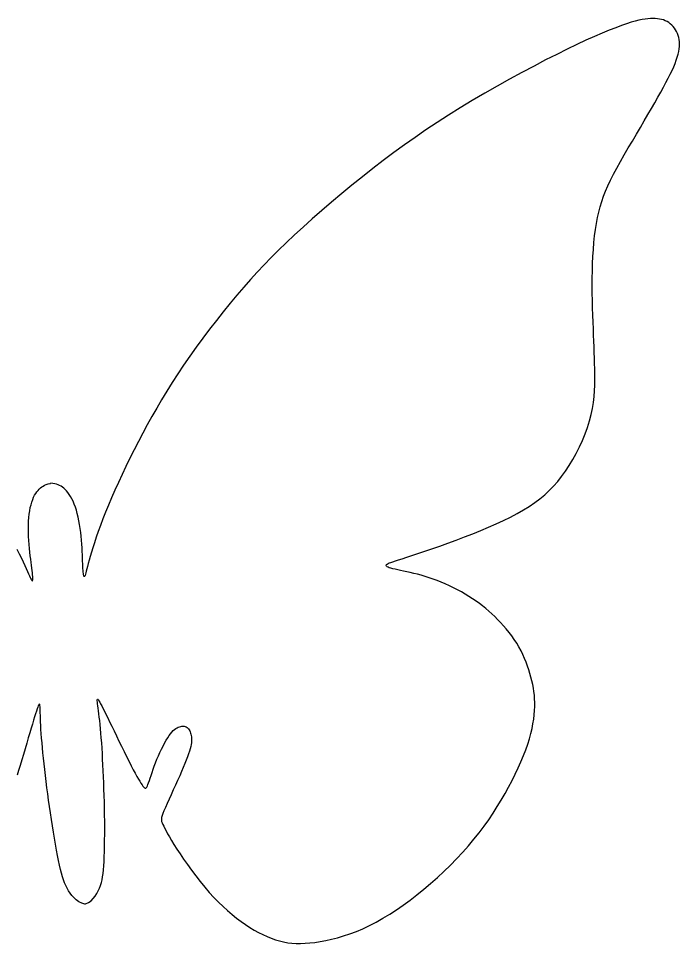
# Paper-space layout 'Layout1' of a CAD drawing. Header units: millimetres. Extents: x 76 to 198, y 127 to 164.
# Drawn here: x 101.45 to 127.01, y 128.23 to 163.98 of the extents above; entities that cross this region are included whole.
import ezdxf

# ---------------------------------------------------------------- set-up
doc = ezdxf.new("R2010")
doc.units = ezdxf.units.MM

psp = doc.layouts.get("Layout1")

# ---------------------------------------------------------------- linework, layer by layer
for points in [[(104.025, 129.753), (104.041, 129.758), (104.153, 129.812), (104.251, 129.882), (104.337, 129.965), (104.411, 130.057), (104.475, 130.157), (104.53, 130.262), (104.577, 130.368), (104.617, 130.474), (104.65, 130.582), (104.678, 130.693), (104.701, 130.811), (104.719, 130.938), (104.734, 131.076), (104.746, 131.227), (104.756, 131.394), (104.763, 131.579), (104.77, 131.78), (104.775, 131.994), (104.778, 132.221), (104.78, 132.456), (104.78, 132.699), (104.779, 132.946), (104.776, 133.196), (104.772, 133.446), (104.767, 133.696), (104.76, 133.944), (104.752, 134.19), (104.744, 134.433), (104.734, 134.672), (104.724, 134.907), (104.713, 135.136), (104.701, 135.359), (104.689, 135.575), (104.676, 135.783), (104.663, 135.984), (104.649, 136.176), (104.635, 136.358), (104.62, 136.531), (104.604, 136.693), (104.588, 136.843), (104.571, 136.983), (104.555, 137.11), (104.54, 137.226), (104.526, 137.329), (104.514, 137.419), (104.504, 137.496), (104.497, 137.56), (104.493, 137.609), (104.492, 137.645), (104.496, 137.667), (104.504, 137.674), (104.517, 137.667), (104.534, 137.646), (104.558, 137.611), (104.587, 137.561), (104.622, 137.497), (104.663, 137.417), (104.711, 137.324), (104.766, 137.215), (104.827, 137.091), (104.895, 136.953), (104.97, 136.799), (105.052, 136.631), (105.141, 136.448), (105.235, 136.255), (105.333, 136.054), (105.432, 135.852), (105.531, 135.65), (105.628, 135.455), (105.721, 135.27), (105.808, 135.099), (105.887, 134.945), (105.96, 134.809), (106.025, 134.69), (106.083, 134.587), (106.136, 134.498), (106.182, 134.424), (106.223, 134.362), (106.259, 134.313), (106.29, 134.276), (106.318, 134.25), (106.342, 134.237), (106.365, 134.237), (106.386, 134.249), (106.408, 134.276), (106.43, 134.317), (106.453, 134.372), (106.479, 134.442), (106.508, 134.526), (106.539, 134.621), (106.574, 134.727), (106.611, 134.841), (106.653, 134.962), (106.698, 135.088), (106.747, 135.218), (106.799, 135.35), (106.855, 135.482), (106.914, 135.612), (106.974, 135.739), (107.035, 135.861), (107.096, 135.977), (107.156, 136.084), (107.215, 136.18), (107.271, 136.265), (107.325, 136.339), (107.378, 136.402), (107.429, 136.456), (107.479, 136.501), (107.528, 136.538), (107.576, 136.568), (107.624, 136.592), (107.672, 136.609), (107.719, 136.621), (107.766, 136.628), (107.811, 136.629), (107.854, 136.625), (107.894, 136.615), (107.932, 136.599), (107.967, 136.579), (107.998, 136.553), (108.025, 136.522), (108.049, 136.487), (108.069, 136.449), (108.087, 136.407), (108.102, 136.362), (108.115, 136.316), (108.125, 136.268), (108.133, 136.219), (108.139, 136.168), (108.142, 136.114), (108.14, 136.055), (108.135, 135.991), (108.124, 135.921), (108.108, 135.844), (108.086, 135.758), (108.058, 135.663), (108.023, 135.558), (107.982, 135.443), (107.934, 135.318), (107.88, 135.182), (107.819, 135.037), (107.752, 134.88), (107.679, 134.713), (107.6, 134.535), (107.517, 134.351), (107.432, 134.165), (107.349, 133.981), (107.268, 133.804), (107.194, 133.639), (107.128, 133.49), (107.072, 133.361), (107.029, 133.256), (106.998, 133.171), (106.979, 133.101), (106.971, 133.043), (106.972, 132.992), (106.982, 132.943), (107.001, 132.89), (107.027, 132.831), (107.061, 132.76), (107.102, 132.677), (107.151, 132.581), (107.211, 132.47), (107.282, 132.346), (107.364, 132.206), (107.459, 132.05), (107.569, 131.878), (107.693, 131.69), (107.83, 131.489), (107.978, 131.277), (108.135, 131.06), (108.301, 130.84), (108.472, 130.622), (108.646, 130.408), (108.823, 130.203), (109.001, 130.01), (109.178, 129.828), (109.355, 129.658), (109.531, 129.499), (109.706, 129.35), (109.881, 129.211), (110.054, 129.082), (110.226, 128.962), (110.395, 128.851), (110.564, 128.749), (110.73, 128.656), (110.895, 128.571), (111.059, 128.496), (111.221, 128.43), (111.382, 128.374), (111.542, 128.327), (111.7, 128.289), (111.859, 128.26), (112.02, 128.241), (112.185, 128.23), (112.354, 128.228), (112.53, 128.235), (112.714, 128.25), (112.908, 128.273), (113.112, 128.303), (113.326, 128.343), (113.549, 128.391), (113.781, 128.45), (114.019, 128.52), (114.263, 128.601), (114.512, 128.695), (114.765, 128.801), (115.02, 128.922), (115.278, 129.056), (115.538, 129.202), (115.799, 129.362), (116.062, 129.533), (116.326, 129.715), (116.59, 129.909), (116.855, 130.113), (117.119, 130.327), (117.382, 130.55), (117.642, 130.78), (117.897, 131.017), (118.146, 131.259), (118.389, 131.505), (118.622, 131.754), (118.845, 132.005), (119.057, 132.257), (119.257, 132.509), (119.448, 132.761), (119.628, 133.014), (119.799, 133.266), (119.961, 133.519), (120.114, 133.772), (120.261, 134.024), (120.399, 134.276), (120.531, 134.526), (120.654, 134.774), (120.769, 135.018), (120.875, 135.257), (120.972, 135.491), (121.059, 135.717), (121.136, 135.936), (121.202, 136.145), (121.257, 136.346), (121.303, 136.538), (121.34, 136.723), (121.369, 136.899), (121.39, 137.069), (121.403, 137.232), (121.409, 137.388), (121.41, 137.538), (121.404, 137.684), (121.393, 137.825), (121.376, 137.965), (121.354, 138.102), (121.328, 138.239), (121.297, 138.378), (121.262, 138.518), (121.222, 138.66), (121.179, 138.806), (121.13, 138.953), (121.076, 139.101), (121.016, 139.25), (120.951, 139.399), (120.878, 139.547), (120.799, 139.693), (120.712, 139.838), (120.619, 139.98), (120.52, 140.119), (120.416, 140.254), (120.308, 140.387), (120.198, 140.514), (120.086, 140.638), (119.973, 140.756), (119.859, 140.869), (119.745, 140.977), (119.63, 141.081), (119.512, 141.181), (119.391, 141.277), (119.267, 141.371), (119.138, 141.463), (119.005, 141.554), (118.866, 141.643), (118.721, 141.731), (118.573, 141.817), (118.421, 141.9), (118.266, 141.98), (118.109, 142.056), (117.951, 142.129), (117.792, 142.196), (117.634, 142.259), (117.476, 142.316), (117.321, 142.368), (117.167, 142.417), (117.017, 142.461), (116.87, 142.501), (116.728, 142.537), (116.591, 142.57), (116.46, 142.6), (116.335, 142.627), (116.219, 142.652), (116.111, 142.675), (116.013, 142.697), (115.925, 142.717), (115.849, 142.737), (115.785, 142.756), (115.735, 142.776), (115.697, 142.795), (115.673, 142.815), (115.661, 142.834), (115.662, 142.854), (115.675, 142.875), (115.7, 142.895), (115.736, 142.916), (115.783, 142.937), (115.845, 142.961), (115.924, 142.988), (116.021, 143.019), (116.141, 143.057), (116.285, 143.103), (116.457, 143.158), (116.658, 143.223), (116.891, 143.301), (117.152, 143.389), (117.435, 143.487), (117.736, 143.593), (118.048, 143.705), (118.369, 143.823), (118.691, 143.945), (119.01, 144.069), (119.322, 144.195), (119.625, 144.322), (119.918, 144.451), (120.2, 144.581), (120.47, 144.714), (120.727, 144.849), (120.971, 144.987), (121.199, 145.127), (121.412, 145.27), (121.611, 145.418), (121.797, 145.572), (121.972, 145.734), (122.138, 145.904), (122.296, 146.084), (122.447, 146.276), (122.594, 146.482), (122.738, 146.701), (122.876, 146.932), (123.009, 147.173), (123.134, 147.421), (123.249, 147.673), (123.354, 147.926), (123.446, 148.179), (123.524, 148.428), (123.588, 148.671), (123.637, 148.909), (123.674, 149.141), (123.7, 149.368), (123.717, 149.591), (123.727, 149.809), (123.732, 150.024), (123.732, 150.235), (123.73, 150.444), (123.725, 150.652), (123.719, 150.861), (123.712, 151.074), (123.703, 151.291), (123.694, 151.515), (123.684, 151.749), (123.674, 151.993), (123.663, 152.25), (123.654, 152.518), (123.645, 152.795), (123.638, 153.078), (123.633, 153.365), (123.631, 153.654), (123.632, 153.943), (123.636, 154.23), (123.645, 154.512), (123.658, 154.789), (123.675, 155.06), (123.698, 155.323), (123.725, 155.579), (123.756, 155.825), (123.793, 156.062), (123.835, 156.287), (123.883, 156.502), (123.937, 156.709), (123.999, 156.911), (124.069, 157.111), (124.149, 157.312), (124.239, 157.519), (124.341, 157.734), (124.456, 157.961), (124.584, 158.201), (124.724, 158.454), (124.872, 158.715), (125.025, 158.981), (125.182, 159.249), (125.339, 159.515), (125.494, 159.777), (125.644, 160.031), (125.787, 160.275), (125.922, 160.507), (126.05, 160.729), (126.169, 160.939), (126.281, 161.139), (126.384, 161.328), (126.48, 161.507), (126.567, 161.675), (126.646, 161.832), (126.717, 161.98), (126.78, 162.119), (126.835, 162.25), (126.882, 162.373), (126.921, 162.49), (126.953, 162.601), (126.977, 162.707), (126.993, 162.808), (127.003, 162.905), (127.006, 162.998), (127.002, 163.088), (126.991, 163.173), (126.974, 163.255), (126.952, 163.333), (126.923, 163.409), (126.89, 163.481), (126.851, 163.549), (126.807, 163.614), (126.759, 163.674), (126.706, 163.73), (126.649, 163.781), (126.588, 163.826), (126.523, 163.866), (126.456, 163.899), (126.384, 163.927), (126.309, 163.949), (126.231, 163.965), (126.149, 163.977), (126.063, 163.983), (125.973, 163.985), (125.879, 163.982), (125.781, 163.975), (125.677, 163.963), (125.563, 163.944), (125.437, 163.918), (125.296, 163.882), (125.139, 163.837), (124.962, 163.779), (124.762, 163.71), (124.538, 163.626), (124.289, 163.528), (124.015, 163.415), (123.715, 163.286), (123.39, 163.141), (123.038, 162.978), (122.661, 162.798), (122.258, 162.599), (121.829, 162.382), (121.38, 162.148), (120.914, 161.9), (120.437, 161.64), (119.955, 161.371), (119.473, 161.095), (118.995, 160.814), (118.527, 160.531), (118.072, 160.248), (117.631, 159.964), (117.201, 159.678), (116.78, 159.39), (116.366, 159.097), (115.957, 158.8), (115.552, 158.496), (115.148, 158.186), (114.744, 157.868), (114.342, 157.544), (113.944, 157.218), (113.554, 156.89), (113.173, 156.563), (112.805, 156.241), (112.452, 155.925), (112.116, 155.617), (111.8, 155.319), (111.501, 155.03), (111.216, 154.745), (110.942, 154.463), (110.676, 154.179), (110.415, 153.892), (110.156, 153.597), (109.895, 153.292), (109.631, 152.976), (109.366, 152.648), (109.099, 152.312), (108.835, 151.97), (108.574, 151.623), (108.318, 151.276), (108.071, 150.928), (107.832, 150.584), (107.605, 150.244), (107.388, 149.909), (107.181, 149.578), (106.982, 149.249), (106.791, 148.923), (106.607, 148.599), (106.428, 148.276), (106.254, 147.953), (106.084, 147.629), (105.919, 147.307), (105.758, 146.987), (105.603, 146.669), (105.454, 146.356), (105.311, 146.049), (105.175, 145.749), (105.047, 145.457), (104.928, 145.174), (104.816, 144.901), (104.713, 144.639), (104.617, 144.39), (104.53, 144.153), (104.452, 143.93), (104.381, 143.722), (104.319, 143.529), (104.265, 143.352), (104.218, 143.192), (104.178, 143.047), (104.144, 142.918), (104.114, 142.804), (104.09, 142.706), (104.069, 142.622), (104.05, 142.554), (104.034, 142.499), (104.019, 142.458), (104.006, 142.431), (103.995, 142.417), (103.985, 142.416), (103.976, 142.426), (103.969, 142.449), (103.962, 142.482), (103.956, 142.526), (103.95, 142.581), (103.945, 142.647), (103.94, 142.722), (103.936, 142.808), (103.931, 142.904), (103.926, 143.01), (103.921, 143.126), (103.916, 143.251), (103.91, 143.384), (103.903, 143.524), (103.894, 143.669), (103.883, 143.818), (103.87, 143.969), (103.854, 144.121), (103.834, 144.272), (103.811, 144.421), (103.785, 144.567), (103.755, 144.709), (103.721, 144.846), (103.685, 144.977), (103.646, 145.101), (103.604, 145.217), (103.559, 145.324), (103.512, 145.422), (103.463, 145.51), (103.412, 145.59), (103.36, 145.661), (103.307, 145.724), (103.254, 145.779), (103.2, 145.828), (103.146, 145.869), (103.093, 145.905), (103.038, 145.935), (102.981, 145.96), (102.918, 145.98), (102.849, 145.996), (102.772, 146.008), (102.684, 146.017), (102.682, 146.017)], [(101.383, 143.474), (101.476, 143.294), (101.558, 143.129), (101.631, 142.978), (101.694, 142.842), (101.749, 142.72), (101.796, 142.613), (101.837, 142.52), (101.871, 142.441), (101.901, 142.376), (101.926, 142.325), (101.947, 142.287), (101.964, 142.263), (101.977, 142.251), (101.988, 142.251), (101.994, 142.263), (101.998, 142.286), (102, 142.32), (101.999, 142.365), (101.995, 142.42), (101.989, 142.485), (101.982, 142.561), (101.972, 142.646), (101.961, 142.742), (101.948, 142.847), (101.934, 142.962), (101.918, 143.086), (101.903, 143.218), (101.887, 143.358), (101.872, 143.502), (101.858, 143.651), (101.846, 143.802), (101.837, 143.955), (101.832, 144.107), (101.83, 144.258), (101.832, 144.406), (101.839, 144.551), (101.849, 144.692), (101.863, 144.827), (101.882, 144.955), (101.904, 145.077), (101.931, 145.19), (101.961, 145.294), (101.995, 145.389), (102.032, 145.476), (102.072, 145.554), (102.114, 145.625), (102.157, 145.689), (102.202, 145.745), (102.249, 145.795), (102.295, 145.839), (102.344, 145.878), (102.397, 145.912), (102.455, 145.942), (102.521, 145.969), (102.595, 145.993), (102.68, 146.016), (102.682, 146.017)], [(104.025, 129.753), (104.009, 129.755), (103.89, 129.791), (103.782, 129.843), (103.683, 129.911), (103.595, 129.99), (103.515, 130.078), (103.444, 130.172), (103.38, 130.269), (103.323, 130.367), (103.273, 130.468), (103.227, 130.574), (103.185, 130.686), (103.146, 130.808), (103.109, 130.941), (103.073, 131.089), (103.036, 131.252), (102.997, 131.433), (102.958, 131.63), (102.918, 131.841), (102.878, 132.064), (102.837, 132.296), (102.797, 132.535), (102.758, 132.779), (102.72, 133.026), (102.683, 133.274), (102.647, 133.521), (102.613, 133.767), (102.58, 134.011), (102.549, 134.252), (102.519, 134.489), (102.491, 134.723), (102.464, 134.95), (102.439, 135.172), (102.416, 135.387), (102.394, 135.595), (102.374, 135.795), (102.356, 135.986), (102.34, 136.169), (102.327, 136.341), (102.316, 136.504), (102.307, 136.655), (102.3, 136.795), (102.295, 136.924), (102.292, 137.04), (102.288, 137.144), (102.286, 137.235), (102.283, 137.313), (102.28, 137.376), (102.275, 137.426), (102.27, 137.461), (102.263, 137.482), (102.254, 137.488), (102.242, 137.48), (102.228, 137.456), (102.211, 137.417), (102.191, 137.363), (102.167, 137.294), (102.139, 137.209), (102.107, 137.108), (102.071, 136.992), (102.031, 136.86), (101.986, 136.713), (101.938, 136.549), (101.884, 136.369), (101.826, 136.175), (101.765, 135.968), (101.702, 135.755), (101.637, 135.538), (101.572, 135.323), (101.509, 135.115), (101.448, 134.917), (101.39, 134.734)]]:
    psp.add_lwpolyline(points)

doc.saveas('drawing.dxf')
